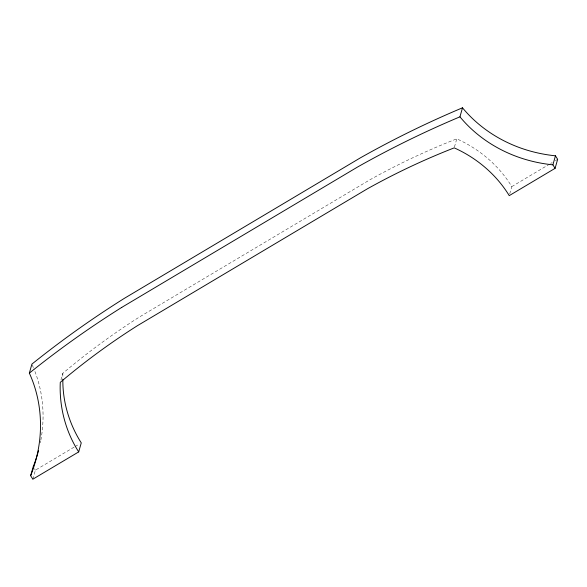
<?xml version="1.0" encoding="UTF-8"?>
<svg xmlns="http://www.w3.org/2000/svg" width="587" height="587" viewBox="0 0 587 587"><rect width="100%" height="100%" fill="white"/><g stroke="black" fill="none" stroke-linecap="round" stroke-linejoin="round"><path stroke-width="0.44" stroke-dasharray="2.94 2.2" d="M40.855 440.118C45.243 416.352 43.167 391.258 33.892 368.878M32.843 479.19L35.403 470.172L74.263 447.037M60.975 379.884L62.838 373.325A704.649 688.977 15.9 0 1 139.941 316.694L369.869 179.82A704.649 688.94 15.8 0 1 456.774 138.84C479.286 148.929 498.906 165.497 511.798 186.607L509.699 193.989M454.448 147.043L456.774 138.84M75.041 446.575L78.922 444.264M511.798 186.607L549.88 163.942M550.657 163.48L552.213 162.555M555.317 160.706L557.65 159.319M34.523 468.771L35.403 470.172M32.241 364.901L33.562 368.086M62.838 373.325L62.846 378.505M40.723 440.998A146.633 143.367 15.9 0 1 40.371 442.759"/><path stroke-width="0.88" d="M30.649 475.69A146.633 143.367 15.9 0 0 38.162 450.016C43.093 424.276 40.283 397.017 29.35 373.127L31.911 364.101A989.939 967.919 15.9 0 1 124.305 298.372L360.308 157.888A989.939 967.875 15.8 0 1 462.497 107.803C479.484 128.421 503.052 143.14 528.608 150.595A146.633 143.36 15.8 0 0 555.456 155.812L557.65 159.319L555.089 168.337L509.237 195.632C496.345 174.522 476.725 157.947 454.213 147.865A704.649 688.94 15.8 0 0 367.315 188.853L137.38 325.712A704.649 688.977 15.9 0 0 60.278 382.342C59.17 406.71 65.487 431.342 78.695 451.902L32.843 479.19L30.649 475.69L33.21 466.665A146.633 143.367 15.9 0 0 38.522 450.64M78.695 451.902L81.255 442.877C69.281 424.012 62.574 401.75 62.846 379.363M121.744 307.397L357.754 166.906A989.939 967.875 15.8 0 1 459.944 116.828L462.505 107.81M555.089 168.337L552.903 164.837L555.456 155.812M459.944 116.828C476.93 137.439 500.491 152.165 526.047 159.62A146.633 143.36 15.8 0 0 552.903 164.837M29.35 373.127A989.939 967.919 15.9 0 1 121.744 307.397"/></g></svg>
